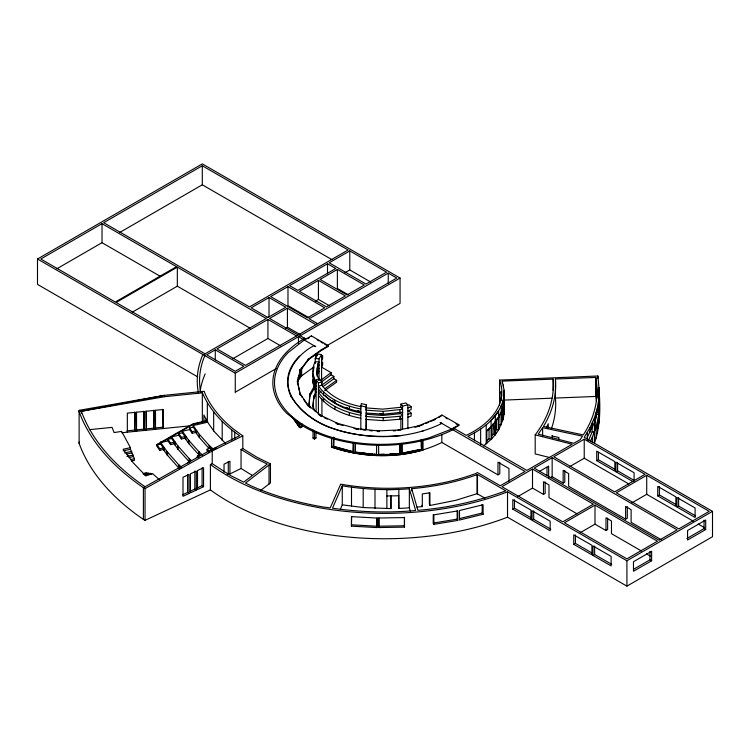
<?xml version="1.0" encoding="UTF-8"?>
<svg xmlns="http://www.w3.org/2000/svg" width="750" height="750" viewBox="0 0 750 750"><rect width="100%" height="100%" fill="white"/><g stroke="black" fill="none" stroke-linecap="round" stroke-linejoin="round"><path stroke-width="1.12" d="M496.922 413.344L495.309 415.734L495.225 434.812L491.119 439.434L483.412 446.016M491.691 435.853L493.106 434.25L495.225 434.812L498.619 429.928L503.006 419.738L503.972 414.506L504.094 390.225L502.247 381.131L553.125 379.116L553.125 390.309M503.981 401.109L504.094 396.562L503.981 401.072M503.972 414.506L504.094 390.225M599.072 397.659L597.45 407.794L594.422 417.825L594.431 443.166C602.025 421.828 599.944 398.166 597.881 375.994L499.575 380.081A96.862 55.922 0 0 1 466.172 435.375L453.45 428.034L453.45 428.644L458.944 425.466L458.944 424.866L441.966 415.059L434.709 419.25L434.709 419.859M599.072 423.038L598.913 397.641M314.428 386.044L310.041 393.637L309.009 403.809L310.434 407.906M309.131 404.841L310.041 393.637M316.097 386.081C312.525 378.609 311.259 369.225 315.234 361.697L319.05 362.006L317.784 364.088L316.65 373.106L318.956 380.231M312.834 376.388L313.069 374.25M313.312 372.122L313.912 366.788M316.097 392.484L312.834 382.791L313.191 376.669M312.834 382.791L313.069 380.663M312.834 407.119L313.912 395.953L315.234 393.731M312.956 406.837L313.912 395.953M596.325 415.209L595.144 421.894M595.266 429.6L595.266 420.066L598.753 404.934M592.378 442.622L592.378 437.072L596.109 427.097L598.434 417.009L598.753 400.2M316.931 373.772L317.784 364.088M317.072 376.069L317.784 370.425L319.05 368.344L317.147 368.194M317.503 375.609L317.784 370.425M377.175 517.781L376.959 527.569L351.441 526.153L351.656 516.366M553.125 379.116A214.894 124.069 0 0 1 535.181 434.85L572.194 444.244L526.856 470.419L467.822 436.331C484.481 428.428 501.544 414.975 503.972 395.475M503.972 401.822L503.137 406.341L503.137 419.034M365.878 429.666L366.375 404.756L361.341 403.575L360.825 405.816L360.825 429.637M366.375 404.756L365.878 410.147L383.166 411.366L402.581 409.303L400.884 407.297L400.884 404.128L405.797 402.947L407.878 404.822L407.878 428.644M355.378 443.4L355.209 452.794L331.528 446.409L353.184 452.419L376.519 455.062L399.966 454.163L421.969 449.784L421.706 439.341M355.209 442.809L355.209 452.794L376.659 454.622L355.378 452.288M594.422 422.55L587.297 437.222M503.006 407.053L501.413 411.628L501.413 424.312M79.116 442.05L79.134 443.391A297.131 171.544 0 0 0 143.4 519.384L145.041 520.331L210.403 489.891A221.391 127.819 0 0 0 507.516 517.2L626.916 586.134L712.5 536.719L712.5 511.35L584.231 437.297L590.006 427.678L594.422 417.825M342.272 485.803L332.484 508.191C359.981 512.184 387.994 513.056 415.669 510.506L409.35 488.822C386.981 490.453 364.397 489.534 342.272 485.803L342.272 504.834L340.406 509.1M321.591 357.834L322.631 355.678L322.631 358.594L321.591 360.75M321.591 364.181L322.631 362.016L322.631 364.941L321.591 367.106M590.494 440.953L592.388 437.044M546.544 427.209L548.259 423.759L548.259 428.381M310.041 395.794L314.972 387.244M315.234 363.6L315.234 358.519L317.869 354.066L321.591 354.666L321.591 385.369M313.912 398.306L315.234 396.075L315.234 386.897M493.453 423.769L495.225 434.812L495.225 422.128C507.759 404.316 488.362 432.3 486.853 430.641L486.853 443.334M498.562 429.919L498.956 415.341M319.05 380.4L319.05 358.828L321.591 354.666M317.784 367.003L319.05 364.922M317.784 373.359L319.05 371.269M495.309 422.072L498.534 417.291M542.634 427.688L538.219 434.147L573.844 443.287L580.284 439.566L582.459 436.181L542.634 427.688L542.634 436.641M495.225 422.128L495.684 421.462L495.684 434.147M495.253 431.156L496.416 429.488L496.416 419.109M298.481 343.406L298.481 336.694L315.75 346.65L314.091 345.647C296.175 354.806 281.325 375.778 290.775 396.028L290.775 396.666M299.634 356.025C269.672 385.341 302.034 418.8 332.428 428.4C367.819 440.128 408.019 440.1 441.853 423.431L525.047 471.459L500.287 485.756L477.441 472.556L475.791 473.512A162.469 93.806 0 0 1 340.706 484.172L330.216 507.891L323.447 507.019A219.075 126.478 0 0 1 250.884 485.775L245.484 483.056L270.459 463.884L257.034 457.294L242.822 448.566L242.822 435.881L233.803 429.337A181.809 104.962 0 0 1 204.6 392.55L204.188 391.294L164.25 395.363L79.116 410.334L79.134 443.391M299.925 370.528L308.812 358.519M299.925 371.166L308.812 359.156M297.863 378.009L299.241 376.144M298.219 378.103L300.291 375.309L300.291 369.75M297.225 381.159L301.359 375.572L301.359 367.8M297.562 381.328L301.659 375.787L313.866 367.031M333.703 437.719L333.328 447.066L333.328 437.072M353.184 452.419L353.512 443.137M486.553 441.094L489.047 438.825L491.156 439.444L491.634 438.853L491.634 426.169L486.853 430.641M260.878 490.247L270.459 482.916L270.459 463.884M321.028 380.091L331.125 372.656L321.319 366.994M321.028 382.247L331.125 374.812L331.125 372.656M321.028 385.716L333.872 376.397L331.125 374.812M322.856 386.728L333.872 378.75L333.872 376.397M307.716 359.569L321.797 349.462L321.797 350.091L307.716 360.206M324.694 388.828L336.619 380.334L333.872 378.75M324.694 390.666L336.619 382.172L336.619 380.334M315.975 432.188L315.975 437.934L314.494 438.975L313.031 438.084L313.031 430.031M197.737 376.894L37.5 284.381L37.5 259.012L202.303 163.866L400.059 278.044L400.059 303.412L327.272 345.441M102.019 223.669L40.8 259.012L115.294 302.025L176.512 266.672L102.019 223.669L102.019 242.691L160.406 276.403M202.303 165.769L103.688 222.703L249.534 306.909L348.15 249.975L202.303 165.769L202.303 184.8L331.941 259.65M56.859 268.772L102.019 242.691M119.784 232.434L202.303 184.8M177.338 267.15L116.109 302.494L205.05 353.841L266.269 318.497L177.338 267.15L177.338 286.181L250.106 328.191M132.169 312.253L177.338 286.181M269.025 297.534L251.166 307.847L267.938 317.531L285.797 307.219L269.025 297.534L269.025 316.566L267.047 317.709M287.981 286.594L270.675 296.588L307.462 317.822L324.769 307.838L287.981 286.594L287.981 305.625L308.859 317.681M327.506 263.775L289.622 285.647L297.853 290.391L335.728 268.528L327.506 263.775L327.506 273.853M349.781 250.912L329.175 262.809L365.972 284.053L386.569 272.156L349.781 250.912L349.781 269.944L370.659 282M318.431 280.387L299.475 291.328L326.419 306.881L345.375 295.941L318.431 280.387L318.431 299.419L329.409 305.756M337.378 269.447L320.081 279.441L347.016 294.994L364.322 285L337.378 269.447L337.378 288.478L348.356 294.816M344.878 272.775L349.781 269.944M215.269 349.847L206.7 354.797L235.266 371.288L243.834 366.337L215.269 349.847L215.269 359.925M296.484 335.934L267.919 319.444L216.919 348.891L245.484 365.391L396.769 278.044L388.238 273.122L309.131 318.788L317.662 323.709M315.984 324.675L287.428 308.184L269.587 318.488L298.153 334.978M315.441 301.144L318.431 299.419M232.912 358.688L267.919 338.475L280.725 345.872M285.441 328.359L287.428 327.216L300.225 334.613M37.5 259.012L235.266 373.191L400.059 278.044M304.706 338.372L303.056 339.328A108.469 62.625 0 0 0 286.547 413.175L302.906 425.972A108.469 62.625 0 0 0 452.841 429.769L454.65 428.728M328.378 345.694L321.244 349.819L321.244 350.456L328.378 346.331L328.378 345.694L311.391 335.887L304.247 340.012L288.122 352.584A106.762 61.641 0 0 0 304.078 425.287L304.116 425.306A106.791 61.659 0 0 0 429.234 437.794L451.641 429.084L458.944 424.866M307.734 338.634L309.562 337.584M236.1 391.734L276.347 368.494M439.05 417.347L441 416.222M331.528 437.531L331.528 447.047L332.428 447.431C367.819 459.159 408.019 459.131 441.853 442.462L497.972 474.862L499.781 473.812L499.781 462.281M532.509 469.059L501.938 486.703L562.8 521.85L593.372 504.197L532.509 469.059L532.509 488.091L517.716 496.631M552.159 457.716L534.15 468.103L659.128 540.262L677.128 529.866L552.159 457.716L552.159 476.737L563.147 483.084L564.797 482.137L564.797 470.597M584.231 439.2L553.809 456.759L614.634 491.878L645.056 474.319L584.231 439.2L584.231 458.222L628.837 483.984M539.663 471.272L548.653 466.078L548.653 477.619M550.406 477.75L552.159 476.737M570.028 466.425L584.231 458.222M512.812 509.156L530.944 519.628L530.944 510.113L512.812 499.641L512.812 509.156L514.462 508.209L531.581 518.091M596.719 460.678L614.85 471.141L614.85 461.634L596.719 451.163L596.719 460.678L598.369 459.731L615.487 469.613M532.509 488.091L543.488 494.428L545.138 493.481L545.138 481.95M532.041 520.256L550.172 530.728L550.172 521.213L532.041 510.741L532.041 520.256L533.691 519.309L550.809 529.191M634.078 481.191L634.078 472.734L615.947 462.262L615.947 471.778L617.597 470.831L633.713 480.131M594.994 505.134L564.422 522.778L626.916 558.862L657.478 541.209L594.994 505.134L594.994 524.166L580.2 532.706M646.716 475.275L616.294 492.834L678.778 528.909L709.2 511.35L646.716 475.275L646.716 494.306L693.263 521.175M631.509 503.081L646.716 494.306M573.769 544.35L591.891 554.812L591.891 545.297L573.769 534.834L573.769 544.35L575.409 543.394L592.537 553.284M657.741 495.909L675.862 506.372L675.862 496.856L657.741 486.394L657.741 495.909L659.381 494.953L676.509 504.844M594.994 524.166L605.981 530.513L607.631 529.556L607.631 518.025M563.147 483.084L563.147 470.4L568.641 473.569L568.641 486.253L625.631 519.159L627.309 518.231L627.281 506.681M592.987 555.45L611.119 565.913L611.119 556.397L592.987 545.934L592.987 555.45L594.637 554.494L611.756 564.384M676.959 507.009L695.091 517.472L695.091 507.956L676.959 497.494L676.959 507.009L678.609 506.053L695.728 515.944M210.403 489.891L210.403 464.513A221.391 127.819 0 0 0 507.516 491.831L626.916 560.766L712.5 511.35M633.853 569.128L649.978 559.819L651.628 560.766L651.628 551.25L633.478 561.731L633.478 571.247L651.628 560.766M686.925 538.481L704.053 528.6L705.694 529.547L705.694 520.031L687.572 530.503L687.572 540.019L705.694 529.547M225.534 443.475L213.675 430.912L207.628 422.203L207.338 420.516L192.919 423.863L156.862 444.572L156.862 446.156L159.75 450.319L163.359 449.484L167.325 455.119L179.128 468.375L179.128 465.206L167.025 451.566L160.472 442.153L161.775 442.331M207.628 420.938L193.209 424.275L157.153 444.994L160.753 444.159L160.753 442.566L167.972 440.897L170.569 444.647L174.178 443.812L177.928 449.156L189.6 462.216L189.6 459.047L177.928 445.988L171.572 436.894L178.781 435.225L181.387 438.975L184.987 438.141L188.887 443.672L199.378 455.391L199.378 452.213L188.887 440.503L182.391 431.222L189.6 429.553L192.206 433.294L195.806 432.459L199.256 437.428L209.156 448.556L209.156 445.387L199.256 434.25L193.209 425.541L207.628 422.203M143.4 519.384L143.4 487.669L210.572 450.038L239.606 435.703C223.509 424.622 209.25 409.875 201.9 391.547M79.116 410.334L79.134 411.675A297.131 171.544 0 0 0 143.4 487.669L145.041 488.616L212.222 450.984L242.822 435.881M252.572 475.594L241.05 468.469L241.05 449.438L242.822 448.566M227.137 474.45L229.106 473.484M228.281 461.475L228.281 473.006L229.931 473.962L241.05 468.469M143.4 487.669L145.219 486.825A294.722 170.156 0 0 1 81.431 411.441L79.134 411.675L164.25 395.363L164.681 396.675L202.331 392.869L202.331 422.316M210.403 464.513L212.222 463.669L230.353 475.425L243.722 482.166L267.262 464.072L255.441 458.269L241.05 449.438M182.559 494.803L187.594 492.45L189.047 493.491L183 496.312L183 477.281L189.047 474.459L189.047 493.491M189.816 491.419L194.85 489.075L196.303 490.116L190.453 492.844L190.453 473.812L196.303 471.084L196.303 490.116M197.062 488.044L202.106 485.691L203.559 486.731L197.513 489.553L197.513 470.522L203.559 467.7L203.559 486.731M293.287 418.022L300.178 427.753L301.856 427.041L301.856 423.591M417.375 426.3L435.694 418.772M418.238 426.553L423.525 424.378M425.644 423.506L428.822 422.203M430.931 421.331L434.109 420.028M208.613 452.184L207.084 450.825L207.084 449.241L210.347 448.022L211.866 449.381M216.328 447.75L214.162 448.566L214.584 448.941M197.306 457.659L197.306 456.075L200.569 454.856M187.528 462.909L189.703 462.094M407.878 407.991L411.15 406.781L411.15 409.65L407.878 410.859M407.878 414.337L411.15 413.128L411.15 416.053L407.878 417.262M143.1 473.719L146.259 472.575L147.628 473.841M143.916 474.478L148.312 472.894L149.681 474.159M144.881 475.191L150.375 473.212L151.744 474.478M411.666 488.644L417.9 510.309C447.938 508.022 477.562 501.225 505.819 490.847L477.488 474.497C456.328 482.222 434.091 486.769 411.666 488.644L411.666 490.884M484.988 498.15L477.047 493.678L456.15 500.212L429.928 505.509L429.366 504.206L429.366 492.675M316.097 411.834L316.097 380.044L319.613 379.097L321.919 381.947L321.919 385.116C331.022 397.697 346.584 403.734 361.341 406.744M316.097 380.044L318.431 382.884L321.919 381.947M321.919 385.116L318.431 386.053C328.266 399.497 344.981 405.863 360.825 408.984M321.047 391.697L318.431 392.4C328.266 405.844 344.981 412.2 360.825 415.331M400.884 404.128L402.581 406.134L407.878 404.822M402.581 412.172L383.166 414.225L365.878 413.016M399.928 416.306L402.581 415.65L400.884 413.644L382.641 415.481L366.375 414.272L365.878 416.494L383.166 417.703L399.928 416.306L399.928 419.231L383.166 420.628L365.878 419.419M399.928 419.231L402.581 418.575M459.703 518.541L482.175 513.019L483.084 514.256L459.497 520.05L459.497 510.534L483.084 504.741L483.084 514.256M400.884 407.297L382.641 409.144L366.375 407.925M293.447 417.984L298.95 426.131L299.672 425.963L295.331 419.644M189.6 429.553L189.6 427.959L193.209 427.125L195.806 430.875L195.806 432.459M178.781 435.225L178.781 433.641L182.391 432.806L184.987 436.547L184.987 438.141M189.6 427.959L192.206 431.709L195.806 430.875M167.972 440.897L167.972 439.312L171.572 438.478L174.178 442.228L174.178 443.812M178.781 433.641L181.387 437.381L184.987 436.547M163.359 449.484L163.359 447.9L160.472 443.738L156.862 444.572L159.75 448.734L159.75 450.319M167.972 439.312L170.569 443.062L174.178 442.228M159.75 448.734L163.359 447.9M131.456 460.978L134.456 460.35L134.456 458.766L130.453 449.278L130.453 447.684L123.159 449.231L133.322 462.9L145.838 475.903L152.428 473.522L159.572 479.803M123.159 450.816L130.453 449.278M124.491 452.916L131.794 451.378M126.581 454.069L131.794 452.963M126.872 456.394L133.125 455.072M129.037 457.519L133.125 456.656M130.463 459.609L134.456 458.766M397.931 430.172L419.241 425.738L419.241 426.337M414.975 427.228L417.15 426.778M401.606 453.225L421.575 449.156L421.575 440.25M401.747 443.419L401.747 453.441L421.706 449.363M376.519 455.062L399.966 454.163L421.969 449.784M331.528 447.047C360.544 457.078 392.297 458.297 421.969 450.394L423.038 450.188L423.038 440.119M421.969 431.363L423.038 431.156M402.703 412.312L399.928 412.828L399.928 409.959M79.134 411.675L164.681 396.675M433.238 523.069L457.144 519.131L457.781 520.425L433.875 524.363L433.238 523.069L433.238 514.612M89.362 429.666L112.041 427.378L114.122 432.572L121.612 431.391L130.453 447.684M126.947 430.856L134.597 430.078L134.991 431.4L134.991 412.369L127.341 413.137L127.341 432.169M136.125 429.928L143.775 429.15L144.178 430.472L144.178 411.441L136.528 412.209L136.528 431.241L136.125 412.013M145.922 428.934L153.572 428.156L153.966 429.478L153.966 410.447L146.316 411.225L146.316 430.247L145.922 411.028M155.1 428.006L162.75 427.228L163.153 428.55L163.153 409.519L155.503 410.297L155.503 429.319L155.1 410.091M121.875 432.722L189.656 425.869M416.981 507.141L422.306 506.606L422.306 493.922L429.928 492.825L429.928 505.509M398.616 495.591L398.841 508.463L409.35 507.853L410.297 511.106M402.047 435.506C362.738 439.097 313.369 432.581 290.775 396.028M377.1 430.95L399.956 429.919M377.869 431.55L379.116 431.653L379.116 431.016L356.278 428.588M393.328 430.856L395.672 430.744M378.562 454.387L384.169 454.153M389.784 453.909L399.881 453.488M399.966 454.163L378.591 454.603L378.666 455.128L378.591 444.619M595.725 377.475A216.244 124.847 0 0 1 585.084 432.075L583.266 434.925L543.45 426.422A217.284 125.447 0 0 0 555.45 379.022L595.716 377.428L595.725 396.506M503.4 400.116L551.962 398.184M551.409 428.738A217.284 125.447 0 0 0 555.45 398.053L595.716 396.45L596.503 401.522M386.878 495.966L398.841 495.769M378.797 526.209L404.428 525.778L404.494 527.128L378.872 527.55L378.797 517.725M342.272 504.834L363.188 507.544L390.909 508.594L390.909 495.9M596.428 414.375L598.753 414.469M351.656 524.822L377.175 526.238M315.234 358.519L319.05 358.828M356.278 429.216L357.262 429.319M363.047 429.938L365.372 430.191M370.003 430.678L372.319 430.922M355.444 452.062L358.809 452.438M361.05 452.681L365.531 453.169M367.772 453.422L372.253 453.909M374.494 454.153L376.734 454.406M588.272 440.597A216.244 124.847 0 0 0 592.144 431.812L594.431 432.066M498.956 424.566L501.216 424.894L501.216 405.863M496.416 429.488L498.619 429.928L498.619 410.897L491.072 420.459L491.156 439.444M379.809 413.541L383.166 414.225L383.166 411.366M551.606 435.938L558.891 437.494L558.891 439.8M360.825 405.816L365.878 406.978M318.431 395.325C328.266 408.769 344.981 415.134 360.825 418.256M361.341 413.081C348.15 410.522 334.838 405.262 325.275 395.616M300.291 375.309L301.359 375.572M549.694 457.556L535.191 453.881L535.191 434.85M336.9 423.197L358.163 428.934L358.163 429.562M336.9 423.834L337.781 424.069M339.947 424.659L343.191 425.531M354.009 428.447L357.459 429.375M334.969 446.691L353.672 451.809M333.703 446.597L353.512 452.016M357.834 410.438L360.825 411.853C344.981 408.722 328.266 402.366 318.431 388.912M324.188 417.628L327.328 419.119M335.691 423.084L337.941 424.144M315.375 437.644L315.975 437.934M314.644 438.863L313.031 438.084L314.494 438.975L314.494 430.922M615.947 471.778L633.066 481.659M698.241 524.053L704.222 527.503M317.137 339.844L319.059 340.95M320.972 342.056L322.884 343.163M324.722 344.222L328.378 346.331M661.125 539.653L631.125 522.337L631.125 509.644L625.631 506.475L625.631 519.159M445.631 417.778L447.459 418.837M456.075 423.806L457.987 424.913M300.141 335.738L305.897 339.066L304.284 338.128M577.228 513.909L548.981 497.606L548.981 484.913L543.488 481.744L543.488 494.428M641.475 551.006L611.475 533.681L611.475 520.997L605.981 517.819L605.981 530.513M646.481 553.894L650.475 556.2M210.572 450.038L212.222 450.984L212.222 463.669M346.603 407.4L349.397 409.219L349.397 406.359M310.069 407.522L307.659 404.991L321.628 415.959L321.628 416.597L321.169 416.231M318.309 413.991L321.056 416.137M301.856 427.041L301.397 424.378M298.95 426.131L300.178 427.125M292.866 417.759L300.178 427.753M209.156 445.387L213.394 449.156M207.084 449.241L209.372 451.284M199.378 452.213L202.716 455.184M197.306 456.075L198.834 457.434M189.6 459.047L191.269 460.528M179.128 465.206L181.491 467.362M409.069 404.906L411.15 406.781M409.069 411.244L411.15 413.128M332.691 400.584L334.959 403.134L334.959 400.275M308.606 405.975L299.85 393.431L302.231 397.472M303.562 399.384L308.241 406.088M291.656 416.25L299.062 426.863M296.306 420.469L299.409 424.978M401.747 453.441L402.047 453.938L402.047 443.906M206.072 419.278L203.887 414.975L203.887 421.894M421.828 505.294L422.306 506.606M312.834 373.519L316.097 383.222M312.834 379.866L316.097 389.559M312.834 405.553L314.644 410.944M163.153 428.55L162.759 409.322M300.253 394.725L297.413 381.272L300.347 395.175M503.691 406.275L504.094 409.247M501.684 395.963L501.075 391.491L501.075 400.716M598.828 407.775L599.344 417.947L598.922 388.144L599.344 397.303L599.344 392.578M390.909 508.594L390.844 495.712M704.053 520.144L704.053 528.6M678.609 497.597L678.609 506.053M659.381 486.497L659.381 494.953M649.978 551.353L649.978 559.819M626.916 560.766L626.916 586.134M617.597 462.366L617.597 470.831M599.269 387.488L599.269 392.213M598.444 402.712L598.434 407.466M598.434 417.009L598.434 428.109M598.369 452.325L598.369 459.731M597.881 375.994L597.881 378.3M597.45 422.072L597.45 433.172M596.109 412.828L596.109 417.553M596.109 427.097L596.109 438.197M595.716 377.428L595.716 396.45M594.637 546.038L594.637 554.494M592.388 422.775L592.388 427.509M592.144 425.447L592.144 431.812M589.997 427.706L589.997 432.431M587.297 432.497L587.297 440.4M575.409 534.938L575.409 543.394M555.45 379.022L555.45 398.053M552.413 435.834L552.413 438.141M547.003 467.438L547.003 475.509M533.691 510.853L533.691 519.309M514.462 499.753L514.462 508.209M508.959 481.2L508.959 468.516L497.972 462.169L497.972 474.862M507.525 491.831L507.525 517.209M503.391 384.975L503.391 387.094M503.006 400.706L503.006 419.738M502.247 381.131L502.247 383.372M499.575 380.081L499.575 405.459M496.734 420.797L496.734 428.869M493.106 423.872L493.106 434.25M489.047 428.438L489.047 438.825M486.197 424.903L486.197 443.934M482.175 504.563L482.175 513.019M480.637 429.066L480.637 444.731M477.488 474.497L477.488 494.1M477.047 474.647L477.047 493.678M474.431 432.919L474.431 440.747M457.781 520.425L457.781 510.909L433.875 514.847L433.875 524.363M457.144 510.675L457.144 519.131M441.966 415.059L441.966 415.669M441.853 434.391L441.853 442.462M421.969 439.762L421.969 450.394M421.181 439.613L421.181 447.413M409.35 488.822L409.35 507.853M404.494 527.128L404.494 517.584L378.872 518.006L378.872 527.55M404.428 517.303L404.428 525.778M402.581 406.134L402.581 428.822M400.884 417.712L400.884 430.266M399.966 444.169L399.966 454.791M399.909 443.719L399.909 453.712M398.841 508.463L398.841 489.431L386.878 489.628L386.878 508.65M388.238 273.122L388.238 283.191M383.166 417.703L383.166 420.628M376.959 527.569L376.959 518.053L351.441 516.647L351.441 526.153M376.659 444.628L376.519 455.7M375 489.319L375 508.35M366.375 418.331L366.375 429.75M363.188 488.522L363.188 507.544M353.184 442.434L353.184 453.056M351.506 487.228L351.506 506.259M349.397 412.706L349.397 415.631M338.541 424.434L338.541 423.797L320.297 415.153L320.297 415.781M334.959 406.613L334.959 409.537M333.872 437.512L333.872 446.391M323.606 392.353L323.606 395.222M323.606 398.7L323.606 401.625M321.919 398.953L321.919 416.072M318.431 382.884L318.431 414.675M317.391 353.231L317.391 355.528M315.75 354.178L315.75 358.781M311.391 335.887L311.391 336.525M301.659 367.744L301.659 375.787M299.981 423.872L299.981 427.2M299.934 369.666L299.934 375.216M298.95 422.803L298.95 426.769M287.428 308.184L287.428 327.216M269.034 464.944L269.034 483.975M267.919 319.444L267.919 338.475M235.266 373.191L235.266 392.794M234.759 432.188L234.759 438.909M231.844 430.069L231.844 440.138M229.931 473.962L229.931 461.269L224.025 464.184L224.025 472.256M222.197 421.472L222.197 440.503M213.675 411.881L213.675 430.912M210.347 446.438L210.347 448.022M207.338 402.759L207.338 420.516M206.119 419.213L206.072 421.584M202.106 467.784L202.106 485.691M199.256 434.25L199.256 437.428M198.797 451.631L198.797 454.8M196.622 430.453L196.622 433.631M194.85 471.159L194.85 489.075M193.209 425.541L193.209 427.125M192.206 431.709L192.206 433.294M189.216 458.663L189.216 461.831M188.887 440.503L188.887 443.672M188.438 439.931L188.438 443.1M187.594 474.544L187.594 492.45M185.803 436.134L185.803 439.303M182.391 431.222L182.391 432.806M181.387 437.381L181.387 438.975M179.822 465.881L179.822 467.991M179.522 465.591L179.522 468.759M178.847 464.906L178.847 468.075M177.928 445.988L177.928 449.156M177.619 445.603L177.619 448.772M174.984 441.806L174.984 444.975M171.572 436.894L171.572 438.478M170.569 443.062L170.569 444.647M167.559 452.231L167.559 455.409M167.325 451.95L167.325 455.119M167.025 451.566L167.025 454.744M166.809 451.275L166.809 454.453M164.166 447.478L164.166 450.656M160.472 442.153L160.472 443.738M153.572 410.25L153.572 428.156M145.041 488.616L145.041 520.331M143.775 411.244L143.775 429.15M134.597 412.172L134.597 430.078M81.431 411.441L81.431 413.681M596.719 398.775A216.244 124.847 0 0 0 596.503 396.769L596.503 387.225A216.244 124.847 0 0 1 597.009 397.294M198.497 393.159A184.134 106.312 0 0 1 202.912 354.516L205.172 354.844A181.809 104.962 0 0 0 200.597 391.875M200.259 390.581A181.809 104.962 0 0 1 205.172 373.875M300.478 369.366L297.403 383.081L300.478 369.366M501.216 412.209L498.919 416.559L501.216 412.209M440.25 422.456L441.853 423.431L440.25 422.456M504 395.859L503.691 393.591L504 395.859M597.45 412.528L597.45 407.794L597.441 412.556"/></g></svg>
